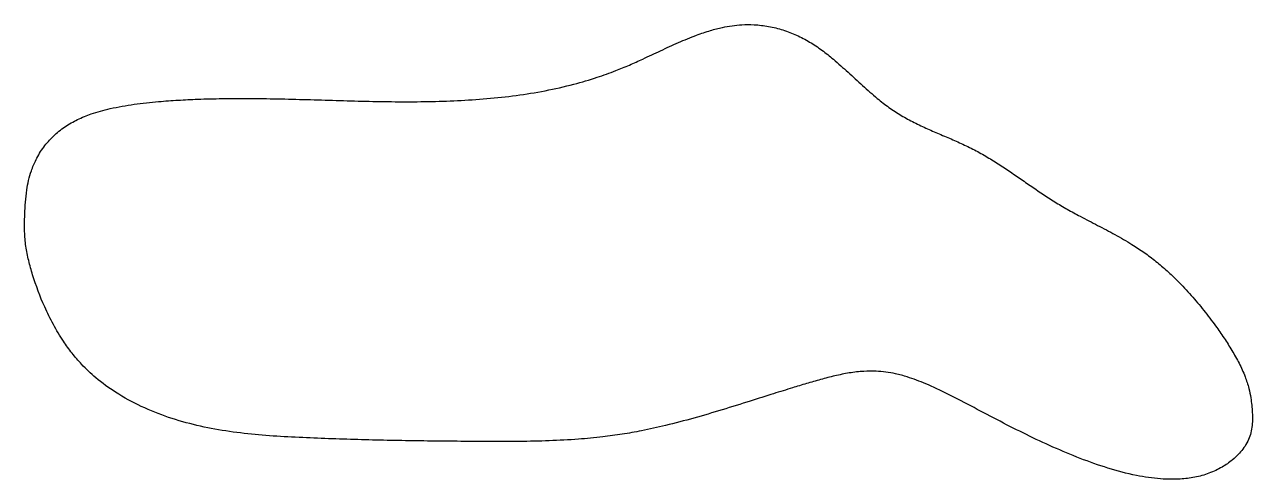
# Model space of a CAD drawing. Header units: millimetres. Extents: x 1 to 298, y 32 to 143.
import ezdxf

# ---------------------------------------------------------------- set-up
doc = ezdxf.new("R2010")
doc.units = ezdxf.units.MM
doc.layers.add('outline', color=7, linetype='Continuous')

msp = doc.modelspace()

# ---------------------------------------------------------------- linework, layer by layer
at = {"layer": 'outline'}
msp.add_open_spline([(3.1, 81.99), (3.91, 79.34), (5.44, 75.26), (8.06, 69.94), (10.29, 66.2), (12.59, 62.99), (15.17, 59.99), (18.62, 56.73), (23.42, 53.22), (29.33, 50.01), (35.96, 47.39), (42.81, 45.45), (49.81, 44.13), (56.88, 43.29), (63.97, 42.79), (71.08, 42.47), (78.19, 42.21), (85.31, 42.01), (92.42, 41.86), (99.53, 41.76), (106.65, 41.69), (113.77, 41.64), (120.88, 41.65), (128, 41.8), (134.71, 42.15), (140.61, 42.7), (145.7, 43.39), (150.76, 44.29), (156.55, 45.57), (163.05, 47.29), (169.88, 49.31), (176.29, 51.32), (181.94, 53.11), (186.47, 54.53), (190.25, 55.68), (193.67, 56.66), (197.11, 57.56), (200.59, 58.28), (203.93, 58.67), (206.9, 58.71), (209.46, 58.5), (211.99, 58.04), (215.23, 57.15), (219.48, 55.54), (224.85, 53), (230.78, 49.84), (237.07, 46.52), (243.42, 43.3), (249.86, 40.28), (256.42, 37.52), (263.12, 35.13), (269.63, 33.41), (275.5, 32.54), (280.25, 32.46), (284.18, 32.93), (287.63, 33.87), (290.68, 35.31), (293.11, 37), (294.85, 38.63), (296.1, 40.16), (297.03, 41.68), (297.69, 43.34), (298.03, 45.1), (298.13, 46.87), (298.09, 48.65), (297.96, 50.43), (297.71, 52.39), (297.24, 54.71), (296.33, 57.54), (294.92, 60.6), (293.17, 63.7), (291.26, 66.7), (289, 69.94), (286.37, 73.41), (283.33, 77.04), (280.35, 80.22), (277.49, 82.95), (274.8, 85.26), (271.96, 87.41), (268.65, 89.58), (264.89, 91.75), (260.68, 93.95), (256.81, 95.93), (253.33, 97.81), (250.28, 99.63), (247.3, 101.58), (244.36, 103.58), (241.43, 105.61), (238.5, 107.62), (235.51, 109.55), (232.46, 111.38), (229.3, 113.02), (226.06, 114.49), (222.78, 115.88), (219.51, 117.28), (216.29, 118.79), (213.16, 120.49), (210.18, 122.43), (207.06, 124.87), (203.81, 127.75), (200.33, 130.98), (197.09, 133.88), (194.01, 136.36), (191.06, 138.34), (187.9, 140), (184.58, 141.27), (181.12, 142.13), (177.77, 142.52), (174.81, 142.51), (172.25, 142.26), (169.72, 141.8), (166.85, 141.06), (163.3, 139.85), (159.28, 138.18), (154.97, 136.19), (151.04, 134.33), (147.44, 132.7), (143.78, 131.2), (139.31, 129.6), (133.63, 127.92), (127.07, 126.44), (120.04, 125.31), (112.97, 124.54), (105.86, 124.08), (98.75, 123.86), (91.64, 123.83), (84.52, 123.94), (77.41, 124.13), (70.3, 124.35), (63.18, 124.54), (56.07, 124.65), (49.35, 124.64), (43.42, 124.49), (38.29, 124.24), (33.16, 123.88), (27.66, 123.29), (22.2, 122.34), (17.62, 121.08), (13.95, 119.61), (10.85, 117.85), (8.06, 115.61), (5.71, 112.93), (3.95, 110.05), (2.81, 107.31), (2.09, 104.84), (1.62, 102.31), (1.34, 99.56), (1.2, 96.79), (1.14, 94.42), (1.16, 92.45), (1.25, 90.67), (1.45, 88.9), (1.75, 87.15), (2.27, 84.83), (2.75, 83.12), (3.1, 81.99)], degree=3, knots=[0, 0, 0, 0, 8.301319, 13.04493, 17.788541, 21.346249, 24.903958, 29.647569, 35.577082, 42.692499, 49.807915, 56.923332, 64.038748, 71.154165, 78.269581, 85.384998, 92.500414, 99.615831, 106.731247, 113.846664, 120.96208, 128.077497, 135.192913, 142.30833, 149.423746, 155.35326, 160.096871, 164.840482, 170.769996, 177.885412, 185.000829, 192.116245, 198.045759, 202.78937, 206.347078, 209.904787, 213.462495, 217.020203, 220.577911, 223.542668, 225.914474, 228.286279, 231.251036, 235.994647, 241.924161, 249.039577, 256.154994, 263.27041, 270.385827, 277.501243, 284.61666, 291.732076, 297.66159, 302.405201, 305.962909, 309.520618, 313.078326, 316.043083, 318.414888, 320.193742, 321.972597, 323.751451, 325.530305, 327.309159, 329.088013, 330.866867, 332.645721, 335.017527, 337.982284, 341.539992, 345.0977, 348.655408, 352.213117, 356.956728, 361.700339, 366.44395, 370.001658, 373.559366, 377.117074, 380.674783, 385.418394, 390.162005, 394.905616, 398.463324, 402.021032, 405.57874, 409.136449, 412.694157, 416.251865, 419.809573, 423.367282, 426.92499, 430.482698, 434.040406, 437.598115, 441.155823, 444.713531, 448.271239, 451.828948, 456.572559, 461.31617, 466.059781, 469.617489, 473.175197, 476.732905, 480.290614, 483.848322, 487.40603, 490.370787, 492.742593, 495.114398, 498.079155, 501.636863, 506.380474, 511.124085, 515.867696, 519.425404, 522.983113, 527.726724, 533.656237, 540.771654, 547.88707, 555.002487, 562.117903, 569.23332, 576.348736, 583.464153, 590.579569, 597.694986, 604.810402, 611.925819, 619.041235, 624.970749, 629.71436, 634.457971, 640.387485, 646.316999, 651.06061, 654.618318, 658.176026, 661.733734, 665.291443, 668.849151, 671.813908, 674.185713, 676.557519, 679.522276, 682.487033, 684.858838, 686.637692, 688.416546, 690.1954, 691.974255, 693.753109, 697.310817, 697.310817, 697.310817, 697.310817], dxfattribs=at)

doc.saveas('drawing.dxf')
